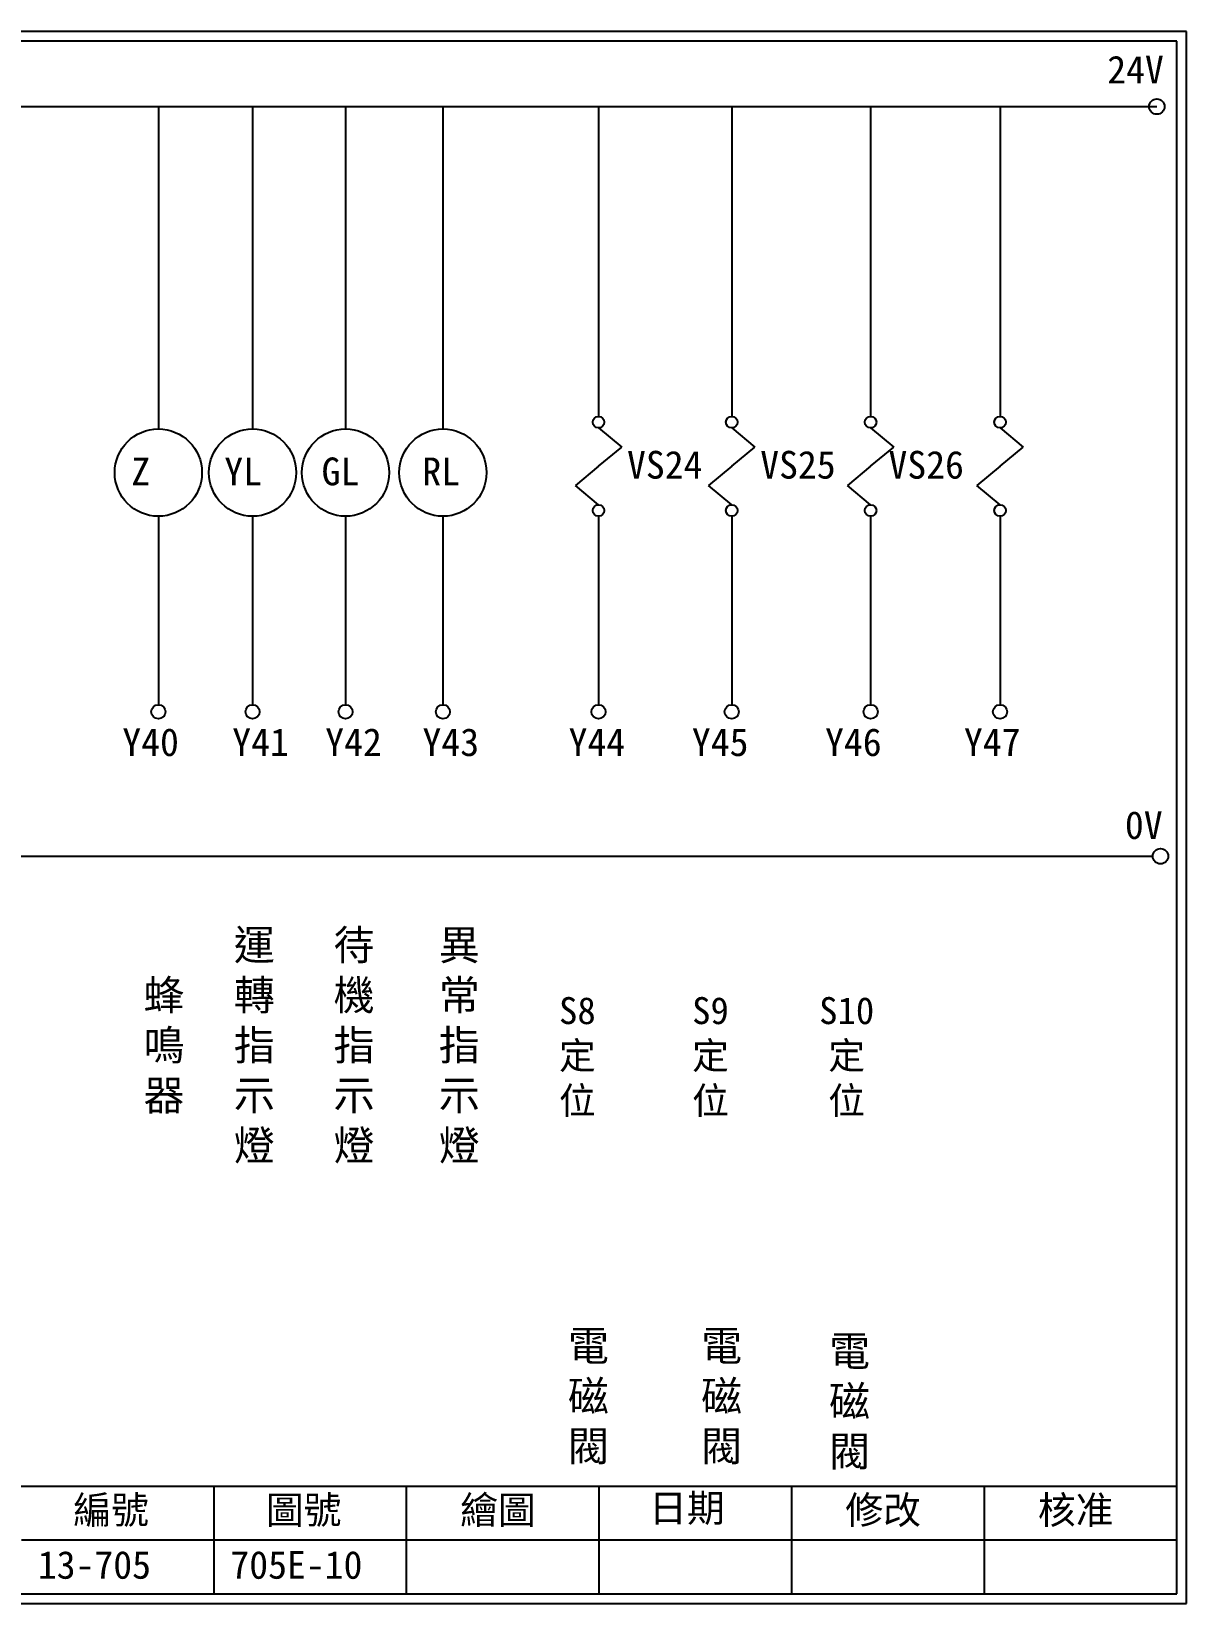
# Model space of a CAD drawing. Extents: x 926 to 1213, y 3 to 207.
# Drawn here: x 1062.8 to 1212.7, y 3 to 207 of the extents above; entities that cross this region are included whole.
import ezdxf

# ---------------------------------------------------------------- set-up
doc = ezdxf.new("R2010")
doc.units = 0
doc.layers.get('0').update_dxf_attribs({"linetype": 'CONTINUOUS'})
doc.layers.add('圖框層', color=7, linetype='CONTINUOUS')
doc.layers.add('標尺寸層', color=3, linetype='CONTINUOUS')
doc.styles.add('CNS', font='romanc.shx', dxfattribs={"bigfont": 'chineset.shx'})
doc.styles.add('STSL', font='kaiu.ttf')

msp = doc.modelspace()

# ---------------------------------------------------------------- linework, layer by layer
for centre in [(1208.88, 197.22), (1209.36, 99.96)]:
    msp.add_circle(centre, 1)
at = {"layer": '圖框層', "color": 7}
for p, q in [((1212.74, 206.97), (925.74, 206.97)), ((1212.74, 3), (1212.74, 206.97)), ((1211.49, 205.72), (926.99, 205.72)), ((1211.49, 4.25), (1211.49, 205.72)), ((926.99, 18.25), (1211.49, 18.25)), ((1086.49, 4.25), (1086.49, 18.25)), ((1111.49, 4.25), (1111.49, 18.25)), ((1136.49, 4.25), (1136.49, 18.25)), ((1161.49, 4.25), (1161.49, 18.25)), ((1186.49, 4.25), (1186.49, 18.25)), ((1061.49, 11.25), (1211.49, 11.25)), ((926.99, 4.25), (1211.49, 4.25)), ((925.74, 3), (1212.74, 3))]:
    msp.add_line(p, q, dxfattribs=at)
at = {"layer": '標尺寸層', "color": 7}
for p, q in [((930.28, 197.22), (1208.88, 197.22)), ((1079.26, 197.22), (1079.26, 155.39)), ((1091.49, 197.22), (1091.49, 155.39)), ((1103.56, 197.22), (1103.56, 155.39)), ((1116.2, 197.22), (1116.2, 155.39)), ((1136.4, 197.22), (1136.4, 157.03)), ((1153.69, 197.22), (1153.69, 157.03)), ((1171.73, 197.22), (1171.73, 157.03)), ((1188.53, 197.22), (1188.53, 157.03)), ((1136.4, 155.53), (1139.41, 153.04)), ((1153.69, 155.53), (1156.7, 153.04)), ((1171.73, 155.53), (1174.73, 153.04)), ((1188.53, 155.53), (1191.53, 153.04)), ((1136.4, 150.55), (1139.41, 153.04)), ((1153.69, 150.55), (1156.7, 153.04)), ((1171.73, 150.55), (1174.73, 153.04)), ((1188.53, 150.55), (1191.53, 153.04)), ((1136.4, 150.55), (1133.4, 148.06)), ((1153.69, 150.55), (1150.69, 148.06)), ((1171.73, 150.55), (1168.73, 148.06)), ((1188.53, 150.55), (1185.52, 148.06)), ((1136.4, 145.57), (1133.4, 148.06)), ((1153.69, 145.57), (1150.69, 148.06)), ((1171.73, 145.57), (1168.73, 148.06)), ((1188.53, 145.57), (1185.52, 148.06)), ((1079.26, 144.07), (1079.26, 119.62)), ((1091.49, 144.07), (1091.49, 119.62)), ((1103.56, 144.07), (1103.56, 119.62)), ((1116.2, 144.07), (1116.2, 119.62)), ((1136.4, 144.07), (1136.4, 119.62)), ((1153.69, 144.07), (1153.69, 119.62)), ((1171.73, 144.07), (1171.73, 119.62)), ((1188.53, 144.07), (1188.53, 119.62)), ((930.49, 99.96), (1208.36, 99.96))]:
    msp.add_line(p, q, dxfattribs=at)
for centre, radius in [((1079.26, 149.73), 5.66), ((1091.49, 149.73), 5.66), ((1103.56, 149.73), 5.66), ((1116.2, 149.73), 5.66), ((1136.4, 156.28), 0.751), ((1153.69, 156.28), 0.751), ((1171.73, 156.28), 0.751), ((1188.53, 156.28), 0.751), ((1136.4, 144.82), 0.751), ((1153.69, 144.82), 0.751), ((1171.73, 144.82), 0.751), ((1188.53, 144.82), 0.751), ((1079.26, 118.7), 0.92), ((1091.49, 118.7), 0.92), ((1103.56, 118.7), 0.92), ((1116.2, 118.7), 0.92), ((1136.4, 118.7), 0.92), ((1153.69, 118.7), 0.92), ((1171.73, 118.7), 0.92), ((1188.53, 118.7), 0.92)]:
    msp.add_circle(centre, radius, dxfattribs=at)

# ---------------------------------------------------------------- texts
at = {"layer": '圖框層', "color": 4, "style": 'STSL'}
for s, p in [('24V', (1202.44, 200.22)), ('Z', (1075.75, 148.09)), ('YL', (1087.82, 148.09)), ('GL', (1100.45, 148.09)), ('RL', (1113.52, 148.09)), ('VS24', (1140.1, 148.95)), ('VS25', (1157.39, 148.95)), ('VS26', (1174.04, 148.95)), ('Y40', (1074.58, 112.96)), ('Y41', (1088.85, 112.96)), ('Y42', (1100.92, 112.96)), ('Y43', (1113.55, 112.96)), ('Y44', (1132.52, 112.96)), ('Y45', (1148.52, 112.96)), ('Y46', (1165.81, 112.96)), ('Y47', (1183.84, 112.96)), ('0V', (1204.74, 102.2)), ('編號', (1068.21, 13.34)), ('圖號', (1093.21, 13.34)), ('繪圖', (1118.44, 13.34)), ('日期', (1142.96, 13.59)), ('修改', (1168.44, 13.34)), ('核准', (1193.44, 13.34)), ('13-705', (1063.61, 6.22)), ('705E-10', (1088.61, 6.22))]:
    msp.add_text(s, height=3.6, dxfattribs=at).set_placement(p)
at = {"layer": '標尺寸層', "color": 7, "attachment_point": 5, "style": 'CNS'}
for s, insert, char_height, width in [('{\\fDFKai-SB|b0|i0|c136|p65;運轉指示燈}', (1091.72, 75.24), 3.9, 2.8481), ('{\\fDFKai-SB|b0|i0|c136|p65;待機指示燈}', (1104.67, 75.24), 3.9, 2.8481), ('{\\fDFKai-SB|b0|i0|c136|p65;異常指示燈}', (1118.33, 75.24), 3.9, 2.8481), ('{\\fDFKai-SB|b0|i0|c136|p65;蜂鳴器}', (1079.99, 75.24), 3.9, 2.8481), ('{\\fDFKai-SB|b0|i0|c136|p65;S8定位}', (1133.66, 73.91), 3.5, 4.9608), ('{\\fDFKai-SB|b0|i0|c136|p65;S9定位}', (1150.94, 73.91), 3.5, 4.9608), ('{\\fDFKai-SB|b0|i0|c136|p65;S10定位}', (1168.62, 73.91), 3.5, 4.9608), ('{\\fDFKai-SB|b0|i0|c136|p65;電磁閥}', (1135.09, 29.71), 3.9, 2.8481), ('{\\fDFKai-SB|b0|i0|c136|p65;電磁閥}', (1152.38, 29.71), 3.9, 2.8481), ('{\\fDFKai-SB|b0|i0|c136|p65;電磁閥}', (1168.99, 29.04), 3.9, 2.8481)]:
    msp.add_mtext(s, dxfattribs=dict(at, insert=insert, char_height=char_height, width=width))

doc.saveas('drawing.dxf')
